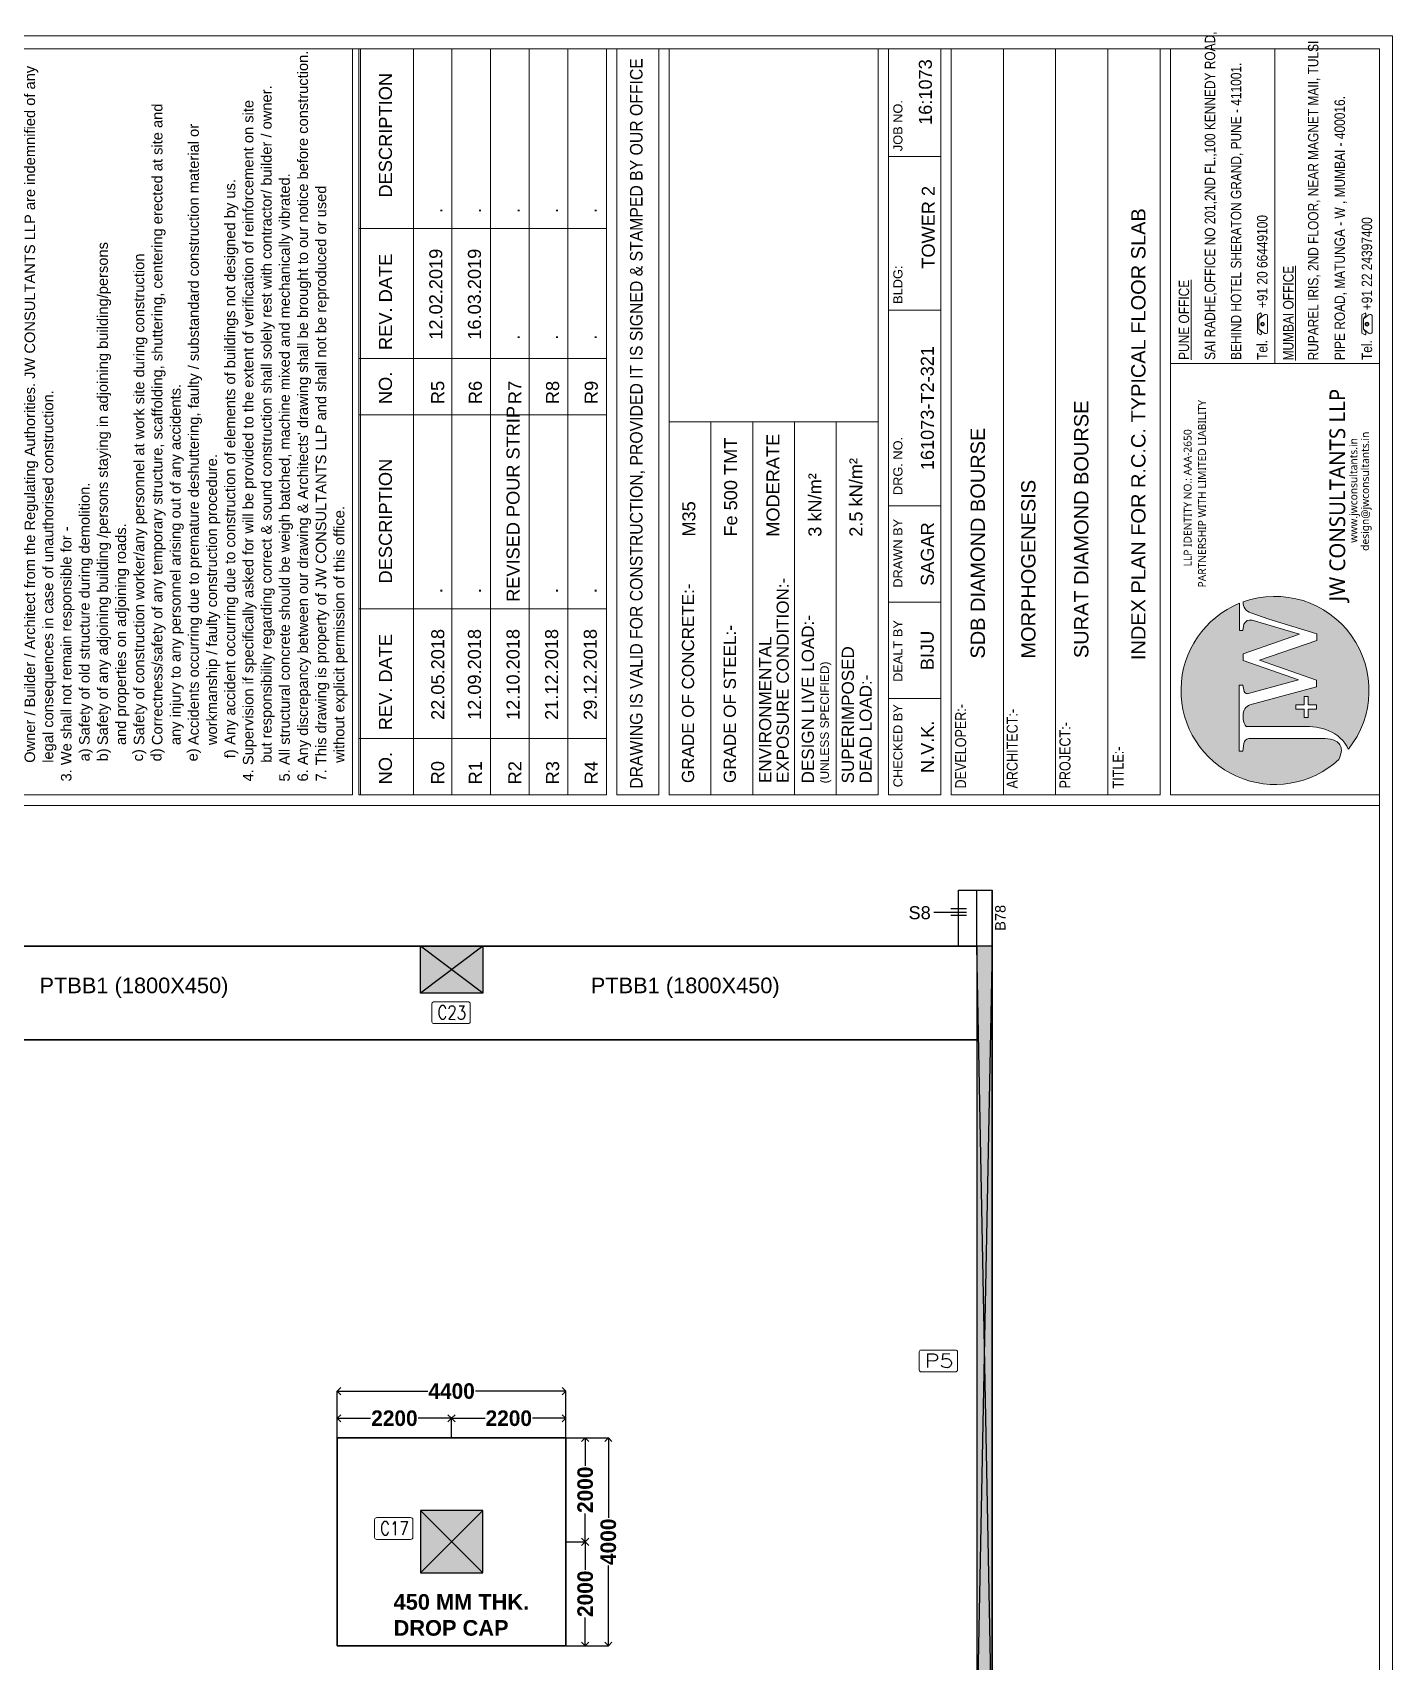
# Model space of a CAD drawing. Header units: millimetres. Extents: x 4072749 to 4289992, y -2929799 to -2870333.
# Drawn here: x 4166027 to 4192186, y -2901649 to -2870333 of the extents above; entities that cross this region are included whole.
import ezdxf
from ezdxf.enums import TextEntityAlignment as Align

# ---------------------------------------------------------------- set-up
doc = ezdxf.new("R2010")
doc.units = ezdxf.units.MM
doc.header["$MEASUREMENT"] = 0
doc.header["$PDMODE"] = 3
doc.layers.get('DEFPOINTS').update_dxf_attribs({"lineweight": 5})
doc.layers.add('DROP CAP DIM', color=7, linetype='Continuous', lineweight=5, plot=False)
for name, color, linetype, lineweight in [('DROP CAP TH', 7, 'Continuous', 30), ('JW_  LOGO', 7, 'Continuous', 0), ('JW_  TEMPLATE', 7, 'Continuous', 0), ('JW_ CNO', 255, 'Continuous', 0), ('PT BEAM', 190, 'Continuous', 5), ('STR DROP', 171, 'Continuous', 30)]:
    doc.layers.add(name, color=color, linetype=linetype, lineweight=lineweight)
for name, color, linetype in [('JW_  BEAM', 4, 'Continuous'), ('JW_  COL', 221, 'Continuous'), ('JW_  COLFILL', 25, 'Continuous'), ('JW_  SLAB', 3, 'Continuous'), ('JW_  SLAB MARK', 3, 'Continuous'), ('JW_  SLAB NO', 1, 'Continuous'), ('JW_  TEMPLATE TEXT', 7, 'Continuous'), ('JW_ BEAM NO', 42, 'Continuous'), ('JW_ SLAB MARK', 3, 'Continuous'), ('PT BAND BEAM NO', 7, 'Continuous')]:
    doc.layers.add(name, color=color, linetype=linetype)
doc.styles.add('ITA', font='simplex.shx')
doc.styles.add('JW_DATA_100', font='swissl.ttf')
doc.styles.add('new', font='l_10646.ttf', dxfattribs={"width": 2})
doc.styles.add('new1', font='micross.ttf', dxfattribs={"height": 200})
doc.styles.add('new2', font='micross.ttf', dxfattribs={"height": 2})
doc.styles.add('new3', font='micross.ttf', dxfattribs={"height": 500})
doc.styles.add('new4', font='micross.ttf')
doc.styles.add('new5', font='swissc.ttf', dxfattribs={"height": 9.5})
doc.styles.add('NEWIL', font='GOTHICB.TTF', dxfattribs={"height": 300})
doc.styles.add('SC-BBS1', font='sanss___.ttf')
doc.dimstyles.new('NEWIL', dxfattribs={"dimtxt": 300, "dimasz": 140, "dimexe": 0.1, "dimexo": 0.001, "dimgap": 0.02, "dimtad": 0, "dimdec": 0, "dimzin": 3, "dimdsep": 46, "dimtxsty": 'NEWIL', "dimblk": 'OPEN90', "dimcen": 0, "dimclrd": 256, "dimclrt": 256, "dimadec": 0, "dimazin": 0, "dimtfac": 1, "dimtdec": 0, "dimtofl": 0, "dimtmove": 0, "dimatfit": 3, "dimldrblk": 'OPEN90', "dimfxl": 1, "dimtolj": 1, "dimtzin": 0, "dimlwd": 25, "dimarcsym": 1})

# ---------------------------------------------------------------- blocks, each defined once
blk = doc.blocks.new('A$C7AA324D1')
at = {"layer": 'JW_ SLAB MARK'}
for p, q in [((378, 0), (-1178, 0)), ((378, 165), (-373, 165)), ((378, -150), (-373, -150))]:
    blk.add_line(p, q, dxfattribs=at)
blk = doc.blocks.new('TT5')
at = {"layer": 'JW_  TEMPLATE'}
for p, q in [((170477, -209300), (184819, -209300)), ((170477, -210304), (170477, -209300)), ((170477, -209300), (184819, -209300)), ((170477, -227467), (184819, -227467)), ((170477, -235549), (184819, -235549))]:
    blk.add_line(p, q, dxfattribs=at)
for points in [[(170477, -209300), (184819, -209300), (184819, -227467), (170477, -227467)], [(170477, -227593), (184819, -227593), (184819, -235397), (170477, -235397)]]:
    blk.add_lwpolyline(points, close=True, dxfattribs=at)
at = {"layer": 'JW_  TEMPLATE', "ltscale": 0.5}
for s, height, style, p in [('%%UNOTES:', 378.2, 'new3', (171273, -209800)), ('1. Basic reference code:-IS456:2000, IS1893:2002(Part1), IS13920:1993(Reaffirm2002)', 252.14, 'new1', (170721, -210366)), ('2. Due care shall be taken to ascertain that requisite strength of concrete is gained ', 252.14, 'new1', (170721, -210868)), ('before commencement of deshuttering. It shall comply with provisions of ', 252.14, 'new1', (171124, -211291)), ('Clause No. 11.3 of IS 456: 2000.', 252.14, 'new1', (171130, -211738)), ('3. %%UNominal covers', 252.14, 'new1', (170737, -212196)), ('Mild', 252.1, 'new1', (180469, -212196)), ('Moderate', 252.1, 'new1', (181738, -212196)), ('Severe', 252.1, 'new1', (183551, -212196)), ('I', 252, 'new1', (171647, -212700)), ('Footings', 252.1, 'new1', (172320, -212700)), ('50', 252.1, 'new1', (180544, -212700)), ('50', 252.1, 'new1', (182270, -212700)), ('50', 252.1, 'new1', (183903, -212700)), ('Columns & walls >200mm width', 252.14, 'new1', (172320, -213205)), ('40', 252.1, 'new1', (180544, -213205)), ('40', 252.1, 'new1', (182270, -213205)), ('II', 252.1, 'new1', (171647, -213205)), ('45', 252.1, 'new1', (183903, -213205)), ('(to links of column)', 252.14, 'new1', (172320, -213583)), ('III', 252.1, 'new1', (171647, -214035)), ('Columns & walls with width of 200mm & below', 252.14, 'new1', (172320, -214035)), ('40', 252.1, 'new1', (180544, -214035)), ('40', 252.1, 'new1', (182270, -214035)), ('45', 252.1, 'new1', (183903, -214035)), ('having reinf. of dia. 16mm & above.', 252.14, 'new1', (172320, -214393)), ('(to links of column)', 252.14, 'new1', (172320, -214752)), ('IV', 252.1, 'new1', (171647, -215289)), ('Columns & walls with width of 200mm & below', 252.14, 'new1', (172320, -215289)), ('25', 252.1, 'new1', (180544, -215289)), ('30', 252.1, 'new1', (182270, -215289)), ('45', 252.1, 'new1', (183903, -215289)), ('having reinf. of dia. 12mm.', 252.14, 'new1', (172320, -215667)), ('(to links of column)', 252.14, 'new1', (172320, -216006)), ('V', 252, 'new1', (171647, -216507)), ('Slabs', 252.1, 'new1', (172320, -216507)), ('20', 252.1, 'new1', (180544, -216507)), ('30', 252.1, 'new1', (182270, -216507)), ('45', 252.1, 'new1', (183903, -216507)), ('VI', 252.1, 'new1', (171647, -217011)), ('Beams', 252.1, 'new1', (172320, -217011)), ('20', 252.1, 'new1', (180544, -217011)), ('30', 252.1, 'new1', (182270, -217011)), ('45', 252.1, 'new1', (183903, -217011)), ('(to stirrups of beam)', 252.14, 'new1', (172320, -217390)), ('VII', 252.1, 'new1', (171647, -217894)), ('Lift walls', 252.1, 'new1', (172320, -217894)), ('40', 252.1, 'new1', (180544, -217894)), ('40', 252.1, 'new1', (182270, -217894)), ('45', 252.1, 'new1', (183903, -217894)), ('4. Beams with depth more than 750mm, provide side-face reinforcement. ', 252.14, 'new1', (170721, -219324)), (' 5. Substratum shall be approved from our office before laying P.C.C.', 252.14, 'new1', (170628, -219831)), (' 6. Minimum clear spacing between any two longitudinal bars in beam= 50mm.', 252.14, 'new1', (170635, -220317)), ('7. %%UAll laps%%U (Ld) shall be staggered & not more than 50%%% bars to be lapped ', 252.14, 'new1', (170737, -220737)), ('at any given section.', 252.14, 'new1', (171081, -221185)), ('%%UGRADE OF REINF.', 252.14, 'new1', (171060, -221744)), ('%%UM20', 252.1, 'new1', (174729, -221744)), ('%%UM25', 252.1, 'new1', (176627, -221744)), ('%%UM30', 252.1, 'new1', (178650, -221744)), ('%%UM35', 252.1, 'new1', (180737, -221744)), ('%%UM40 & ABOVE', 252.14, 'new1', (182073, -221744)), ('Fe415', 252.1, 'new1', (171385, -222339)), ('48 X D', 252.1, 'new1', (174481, -222339)), ('41 X D', 252.1, 'new1', (176381, -222339)), ('38 X D', 252.1, 'new1', (178413, -222339)), ('34 X D', 252.1, 'new1', (180537, -222339)), ('30 X D', 252.1, 'new1', (182641, -222339)), ('Fe500 (TMT)', 252.14, 'new1', (171390, -222717)), ('57 X D', 252.1, 'new1', (174481, -222717)), ('49 X D', 252.1, 'new1', (176381, -222717)), ('46 X D', 252.1, 'new1', (178413, -222717)), ('40 X D', 252.1, 'new1', (180537, -222717)), ('36 X D', 252.1, 'new1', (182641, -222717)), ('    For bundled bars, Ld shall be increased by 10%%% for 2 bars in contact, ', 252.14, 'new1', (170726, -223278)), ('    20%%% for 3 bars in contact and 33%%% for 4 bars in contact.', 252.14, 'new1', (170726, -223738)), ('8. All buildings shall have tie beams/plinth beams at ground/plinth level. ', 252.14, 'new1', (170726, -224198)), ('9. If footings overlap with each other, necessary revision shall be obtained from our office.', 252.14, 'new1', (170726, -224658)), ('10. Design is valid for number of floors as indicated in the drawing.', 252.14, 'new1', (170558, -225112)), ('11. At any level where column size gets reduced in either dimension', 252.14, 'new1', (170530, -225619)), (' tie beams/plinth beams are essential.', 252.14, 'new1', (171109, -226053)), ('12. For cantilevers, top bars to be anchored behind from external face of support for - Ld or ', 252.14, 'new1', (170530, -226487)), ('span of cantilever - whichever is greater.', 252.14, 'new1', (171256, -226905)), ('13. Fire rating considered:- 2 Hour max.', 252.14, 'new1', (170530, -227349)), ('Use of this drawing for construction shall explicitly confirm acceptance of following conditions ', 201.87, 'new1', (170736, -227892)), ('by Owner / Builder / Contractor', 201.87, 'new1', (171095, -228242)), ('1. Our responsibility shall remain limited to safe and sound structural design as transmitted  by this drawing.', 201.869, 'new1', (170736, -228592)), ('2. This drawing shall not be used for any construction unless necessary statutory approvals are obtained by the', 201.869, 'new1', (170736, -228942)), ('Owner / Builder / Architect from the Regulating Authorities. JW CONSULTANTS LLP are indemnified of any', 201.869, 'new1', (171095, -229292)), ('legal consequences in case of unauthorised construction. ', 201.87, 'new1', (171095, -229642)), ('3. We shall not remain responsible for - ', 201.87, 'new1', (170736, -229992)), ('a)', 201.9, 'new1', (171122, -230342)), ('Safety of old structure during demolition.', 201.87, 'new1', (171435, -230342)), ('b)', 201.9, 'new1', (171122, -230692)), ('Safety of any adjoining building /persons staying in adjoining building/persons ', 201.87, 'new1', (171435, -230692)), ('and properties on adjoining roads.', 201.87, 'new1', (171435, -231042)), ('c)', 201.9, 'new1', (171122, -231369)), ('Safety of construction worker/any personnel at work site during construction', 201.87, 'new1', (171435, -231392)), ('d)', 201.9, 'new1', (171122, -231724)), ('Correctness/safety of any temporary structure, scaffolding, shuttering, centering erected at site and ', 201.869, 'new1', (171435, -231742)), ('any injury to any personnel arising out of any accidents.', 201.87, 'new1', (171435, -232092)), ('e)', 201.9, 'new1', (171122, -232420)), ('Accidents occurring due to premature deshuttering, faulty / substandard construction material or ', 201.87, 'new1', (171435, -232442)), ('workmanship / faulty construction procedure.', 201.87, 'new1', (171435, -232792)), ('f)', 201.9, 'new1', (171182, -233142)), ('Any accident occurring due to construction of elements of buildings not designed by us.', 201.87, 'new1', (171439, -233142)), ('4. Supervision if specifically asked for will be provided to the extent of verification of reinforcement on site ', 201.869, 'new1', (170736, -233492)), ('but responsibility regarding correct & sound construction shall solely rest with contractor/ builder / owner.', 201.869, 'new1', (171095, -233842)), ('5. All structural concrete should be weigh batched, machine mixed and mechanically vibrated.', 201.87, 'new1', (170736, -234192)), ("6. Any discrepancy between our drawing & Architects' drawing shall be brought to our notice before construction.", 201.869, 'new1', (170736, -234542)), ('7. This drawing is property of JW CONSULTANTS LLP and shall not be reproduced or used ', 201.87, 'new1', (170736, -234892)), ('without explicit permission of this office.', 201.87, 'new1', (171095, -235242))]:
    blk.add_text(s, height=height, dxfattribs=dict(at, style=style)).set_placement(p)
at = {"layer": 'JW_  TEMPLATE', "insert": (172522, -218149), "char_height": 252.16, "width": 11226.63, "attachment_point": 1, "style": 'new1'}
blk.add_mtext('{\\fMicrosoft Sans Serif|b0|i1|c0|p34;For main reinf. up to 12mm dia. bar for mild exposure the nominal cover\\Pmay be reduced by 5mm for slabs & beams only.}', dxfattribs=at)
blk = doc.blocks.new('TT30')
at = {"layer": 'JW_  TEMPLATE'}
for p, q in [((170477, -247919), (184819, -247919)), ((170477, -248924), (184819, -248924)), ((170477, -249929), (184819, -249929))]:
    blk.add_line(p, q, dxfattribs=at)
blk.add_lwpolyline([(184819, -246915), (170477, -246915), (170477, -250933), (184819, -250933)], close=True, dxfattribs=at)
at = {"layer": 'JW_  TEMPLATE', "style": 'new5'}
for s, height, p in [('DEVELOPER:-', 210.97, (170601, -247202)), ('ARCHITECT:-', 210.97, (170601, -248193)), ('PROJECT:-', 211, (170601, -249209)), ('TITLE:-', 211, (170601, -250231))]:
    blk.add_text(s, height=height, dxfattribs=at).set_placement(p)
blk = doc.blocks.new('TT32')
at = {"layer": 'JW_  TEMPLATE'}
for p, q in [((184819, -245709), (170477, -245709)), ((184819, -245709), (170477, -245709)), ((172329, -245709), (172329, -246714)), ((174182, -245709), (174182, -246714)), ((176034, -245709), (176034, -246714)), ((179796, -246714), (179796, -245709)), ((182754, -246714), (182754, -245709)), ((184819, -245709), (184819, -246714)), ((184819, -246714), (184819, -245709))]:
    blk.add_line(p, q, dxfattribs=at)
blk.add_lwpolyline([(170477, -245709), (184819, -245709), (184819, -246714), (170477, -246714)], close=True, dxfattribs=at)
at = {"layer": 'JW_  TEMPLATE', "style": 'new2'}
for s, p in [('CHECKED BY', (170625, -245977)), ('DEALT BY', (172651, -245977)), ('DRAWN BY', (174462, -245977)), ('DRG. NO.', (176242, -245977)), ('BLDG:', (179918, -245977)), ('JOB NO.', (182854, -245977))]:
    blk.add_text(s, height=175.8, dxfattribs=at).set_placement(p)
blk = doc.blocks.new('TT17')
at = {"layer": 'JW_  TEMPLATE'}
for p, q in [((177648, -242293), (170477, -242293)), ((177648, -243097), (170477, -243097)), ((170477, -243901), (177648, -243901)), ((177648, -244705), (170477, -244705))]:
    blk.add_line(p, q, dxfattribs=at)
blk.add_lwpolyline([(170477, -241490), (177648, -241490), (177648, -245508), (170477, -245508)], close=True, dxfattribs=at)
at = {"layer": 'JW_  TEMPLATE', "style": 'new3'}
for s, height, p in [('GRADE OF CONCRETE:-', 234.3, (170706, -241969)), ('GRADE OF STEEL:-', 234.3, (170706, -242773)), ('ENVIRONMENTAL', 234.3, (170706, -243452)), ('EXPOSURE CONDITION:-', 234.3, (170706, -243791)), ('DESIGN LIVE LOAD:-', 234.3, (170699, -244274)), ('(UNLESS SPECIFIED)', 164.01, (170699, -244561)), ('SUPERIMPOSED', 234.3, (170699, -245044)), ('DEAD LOAD:-', 234.3, (170699, -245386))]:
    blk.add_text(s, height=height, dxfattribs=at).set_placement(p)
blk = doc.blocks.new('TT46')
at = {"layer": 'JW_  TEMPLATE'}
blk.add_lwpolyline([(184819, -240485), (170477, -240485), (170477, -241289), (184819, -241289)], close=True, dxfattribs=at)
at = {"layer": 'JW_  TEMPLATE', "style": 'new4', "width": 0.9}
blk.add_text('DRAWING IS VALID FOR CONSTRUCTION, PROVIDED IT IS SIGNED & STAMPED BY OUR OFFICE', height=241.11, dxfattribs=at).set_placement((170596, -240977))
blk = doc.blocks.new('TT29')
at = {"layer": 'JW_  TEMPLATE'}
for p, q in [((177788, -235523), (170477, -235523)), ((170477, -235523), (177788, -235523)), ((170477, -235523), (184819, -235523)), ((171560, -235523), (171560, -240284)), ((174058, -235523), (174058, -240284)), ((177788, -235523), (177788, -240284)), ((184819, -235523), (177788, -235523)), ((177788, -235523), (184819, -235523)), ((178870, -235523), (178870, -240284)), ((181368, -235523), (181368, -240284)), ((170477, -236569), (177788, -236569)), ((177788, -236569), (184819, -236569)), ((170477, -237312), (177788, -237312)), ((177788, -237312), (184819, -237312)), ((170477, -238055), (177788, -238055)), ((177788, -238055), (184819, -238055)), ((170477, -238798), (177788, -238798)), ((177788, -238798), (184819, -238798)), ((170477, -239541), (177788, -239541)), ((177788, -239541), (184819, -239541)), ((170477, -240284), (177788, -240284)), ((177788, -240284), (184819, -240284))]:
    blk.add_line(p, q, dxfattribs=at)
blk.add_lwpolyline([(170477, -235523), (184819, -235523), (184819, -240284), (170477, -240284)], close=True, dxfattribs=at)
at = {"layer": 'JW_  TEMPLATE', "style": 'new2'}
for s, height, p in [('NO.', 251.2, (170680, -236157)), ('REV. DATE', 251.2, (171720, -236157)), ('DESCRIPTION', 251.16, (174543, -236157)), ('NO.', 251.2, (177990, -236157)), ('REV. DATE', 251.2, (179031, -236157)), ('DESCRIPTION', 251.16, (181961, -236157)), ('R0', 251.2, (170680, -237162)), ('R5', 251.2, (177990, -237162)), ('R1', 251.2, (170680, -237886)), ('R6', 251.2, (177990, -237886)), ('R2', 251.2, (170680, -238648)), ('R7', 251.2, (177990, -238648)), ('R3', 251.2, (170680, -239372)), ('R8', 251.2, (177990, -239372)), ('R4', 251.2, (170680, -240116)), ('R9', 251.2, (177990, -240116))]:
    blk.add_text(s, height=height, dxfattribs=at).set_placement(p)
blk = doc.blocks.new('T43')
for p, q in [((-0.56, 3.17), (-1.49, 2.65)), ((-1.49, -2.53), (-1.49, 2.65)), ((0.64, 2.71), (-1.04, 1.54)), ((-0.53, 2.15), (-1.04, 1.54)), ((-1.04, -1.42), (-1.04, 1.52)), ((1.43, -2.39), (1.43, 2.47)), ((-0.56, -3.05), (-1.49, -2.53)), ((-1.04, -1.4), (0.65, -2.68)), ((-0.53, -2.03), (-1.04, -1.42))]:
    blk.add_line(p, q)
for centre, radius in [((0, 0), 0.53), ((0, 0.02), 0.325)]:
    blk.add_circle(centre, radius)
for centre, radius, start, end in [((-0.98, 2.65), 0.668, 311.8812, 51.3763), ((0.9, 2.15), 0.609, 30.4125, 118.1244), ((-0.98, -2.53), 0.668, 308.6237, 48.1188), ((0.85, -2.06), 0.644, 248.6812, 333.8541)]:
    blk.add_arc(centre, radius, start, end)
blk = doc.blocks.new('T47')
at = {"layer": 'JW_  LOGO'}
h = blk.add_hatch(color=154, dxfattribs=at)
h.set_gradient(color1=(0, 75, 146), color2=(0, 75, 146), tint=1)
h.paths.add_polyline_path([(898890, 127010), (898890, 126942), (898765, 126915, 0.312756), (898725, 126857), (898993, 125876), (899363, 126937), (899490, 126937), (899862, 125856), (900131, 126765, 0.36655), (900058, 126921), (899936, 126942), (899936, 127006), (900454, 127006, 1.19858), (897467, 125103, 0.099755), (897643, 125055, 0.297975), (897817, 125162, -0.000004), (897817, 125162, 0.115402), (897866, 125367), (897866, 126823, 0.369998), (897772, 126920), (897626, 126939), (897626, 127010)])
h.paths.add_polyline_path([(898016, 125295, 0.103322), (898094, 125792), (898094, 126871, -0.209964), (898243, 126934), (898316, 126934, -0.337724), (898510, 126808), (898859, 125530), (898985, 125530), (899365, 126621), (899742, 125524), (899869, 125524), (900152, 126443), (900272, 126789, -0.367521), (900481, 126936, -0.75698), (897661, 124922, 0.186735)])
h.paths.add_polyline_path([(898669, 125690), (898509, 125690), (898509, 125530), (898429, 125530), (898429, 125690), (898269, 125690), (898269, 125770), (898429, 125770), (898429, 125930), (898509, 125930), (898509, 125770), (898669, 125770)], flags=16)
at = {"layer": 'JW_  LOGO', "color": 154}
for p, q in [((898890, 127010), (897626, 127010)), ((897626, 127010), (897626, 126939)), ((897772, 126920), (897626, 126939)), ((898094, 126871), (898094, 125792)), ((898243, 126934), (898316, 126934)), ((898890, 126942), (898765, 126915)), ((898890, 127010), (898890, 126942)), ((899363, 126937), (898993, 125876)), ((899490, 126937), (899363, 126937)), ((899862, 125856), (899490, 126937)), ((900454, 127006), (899936, 127006)), ((899936, 127006), (899936, 126942)), ((899936, 126942), (900058, 126921)), ((897866, 126823), (897866, 125367)), ((898859, 125530), (898510, 126808)), ((898993, 125876), (898725, 126857)), ((899365, 126621), (898985, 125530)), ((899742, 125524), (899365, 126621)), ((899862, 125856), (900131, 126765)), ((900152, 126443), (900272, 126789)), ((899869, 125524), (900152, 126443)), ((898269, 125770), (898429, 125770)), ((898269, 125770), (898269, 125690)), ((898269, 125690), (898429, 125690)), ((898429, 125930), (898429, 125770)), ((898509, 125930), (898429, 125930)), ((898429, 125690), (898429, 125530)), ((898509, 125930), (898509, 125770)), ((898509, 125770), (898669, 125770)), ((898509, 125690), (898669, 125690)), ((898509, 125690), (898509, 125530)), ((898669, 125770), (898669, 125690)), ((898509, 125530), (898429, 125530)), ((898859, 125530), (898985, 125530)), ((899742, 125524), (899869, 125524))]:
    blk.add_line(p, q, dxfattribs=at)
for centre, radius, start, end in [((898787, 126326), 1800, 22.1709, 222.8152), ((898787, 126326), 1800, 231.2803, 19.7803), ((897763, 126816), 104, 352.7668, 85.0681), ((898239, 126733), 201, 88.9943, 136.4246), ((898330, 126743), 191, 19.6845, 94.3287), ((898787, 126857), 61.9, 110.478, 179.9475), ((900002, 126800), 133, 344.6449, 65.1702), ((900463, 126739), 197, 84.6975, 165.4149), ((896865, 125729), 1231, 339.3406, 2.9364), ((897403, 125370), 464, 333.3252, 359.6496), ((897674, 125517), 463, 243.4186, 266.2055), ((897649, 125241), 186, 268.3954, 334.7644), ((897357, 125567), 713, 295.2461, 337.5555)]:
    blk.add_arc(centre, radius, start, end, dxfattribs=at)
blk = doc.blocks.new('T36')
at = {"layer": 'JW_  LOGO', "xscale": 1.004618835559085, "yscale": 1.004618835559085, "zscale": 1.004618835559085}
blk.add_blockref('T47', (-730452, -380053), dxfattribs=at)
at = {"layer": 'JW_  LOGO', "ltscale": 0.5, "style": 'new'}
for s, p in [('LLP IDENTITY NO.: AAA-2650 ', (174870, -251538)), ('PARTNERSHIP WITH LIMITED LIABILITY', (174466, -251814))]:
    blk.add_text(s, height=150.69, dxfattribs=at).set_placement(p)
at = {"layer": 'JW_  LOGO', "color": 154, "ltscale": 0.5, "style": 'new'}
blk.add_text('JW CONSULTANTS LLP', height=301.39, dxfattribs=at).set_placement((174198, -254493))
at = {"layer": 'JW_  LOGO', "color": 253, "ltscale": 0.5, "style": 'new'}
for s, p in [('www.jwconsultants.in', (175326, -254727)), ('design@jwconsultants.in', (175170, -254952))]:
    blk.add_text(s, height=150.69, dxfattribs=at).set_placement(p)
blk = doc.blocks.new('TT43')
for p, q in [((-0.56, 3.17), (-1.49, 2.65)), ((-1.49, -2.53), (-1.49, 2.65)), ((0.64, 2.71), (-1.04, 1.54)), ((-0.53, 2.15), (-1.04, 1.54)), ((-1.04, -1.42), (-1.04, 1.52)), ((1.43, -2.39), (1.43, 2.47)), ((-0.56, -3.05), (-1.49, -2.53)), ((-1.04, -1.4), (0.65, -2.68)), ((-0.53, -2.03), (-1.04, -1.42))]:
    blk.add_line(p, q)
for centre, radius in [((0, 0), 0.53), ((0, 0.02), 0.325)]:
    blk.add_circle(centre, radius)
for centre, radius, start, end in [((-0.98, 2.65), 0.668, 311.8812, 51.3763), ((0.9, 2.15), 0.609, 30.4125, 118.1244), ((-0.98, -2.53), 0.668, 308.6237, 48.1188), ((0.85, -2.06), 0.644, 248.6812, 333.8541)]:
    blk.add_arc(centre, radius, start, end)
blk = doc.blocks.new('TT4')
at = {"layer": 'JW_  TEMPLATE'}
for p, q in [((181659, -107456), (181659, -111475)), ((181659, -109465), (187703, -109465)), ((181659, -109465), (187703, -109465))]:
    blk.add_line(p, q, dxfattribs=at)
blk.add_lwpolyline([(187703, -107456), (173361, -107456), (173361, -111475), (187703, -111475)], close=True, dxfattribs=at)
at = {"layer": 'JW_  LOGO'}
blk.add_blockref('T36', (2884, 143678), dxfattribs=at)
at = {"layer": 'JW_  TEMPLATE', "rotation": 270}
for name, p, xscale, yscale, zscale in [('T43', (182413, -109227), 67.75417157277114, 67.75417157277114, 67.75417157277114), ('TT43', (182412, -111236), 67.76836534885024, 67.76836534885024, 67.76836534885024)]:
    blk.add_blockref(name, p, dxfattribs=dict(at, xscale=xscale, yscale=yscale, zscale=zscale))
at = {"layer": 'JW_  TEMPLATE', "style": 'new5'}
for s, p in [('%%UPUNE OFFICE', (181725, -107813)), ('SAI RADHE,OFFICE NO 201,2ND FL.,100 KENNEDY ROAD,  ', (181725, -108315)), ('BEHIND HOTEL SHERATON GRAND, PUNE - 411001.', (181725, -108817)), ('Tel.', (181725, -109320)), ('+91 20 66449100', (182721, -109320)), ('%%UMUMBAI OFFICE', (181715, -109822)), ('RUPAREL IRIS, 2ND FLOOR, NEAR MAGNET MAII, TULSI ', (181715, -110300)), ('PIPE ROAD, MATUNGA - W , MUMBAI - 400016.', (181719, -110811)), ('Tel.         +91 22 24397400', (181723, -111333))]:
    blk.add_text(s, height=200, dxfattribs=at).set_placement(p)
blk = doc.blocks.new('TT3')
at = {"layer": 'JW_  TEMPLATE'}
blk.add_line((170276, -196251), (170276, -255153), dxfattribs=at)
blk.add_lwpolyline([(177648, -245508), (184819, -245508), (184819, -241490), (177648, -241490)], close=True, dxfattribs=at)
for name, p in [('TT5', (0, 0)), ('TT29', (0, 0)), ('TT46', (0, 0)), ('TT17', (0, 0)), ('TT32', (0, 0)), ('TT30', (0, 0)), ('TT4', (-2884, -143678))]:
    blk.add_blockref(name, p, dxfattribs=at)
blk = doc.blocks.new('00 JW_  COL')
at = {"layer": 'JW_  COL'}
for p, q in [((0, 1), (1, 0)), ((0, 0), (1, 1))]:
    blk.add_line(p, q, dxfattribs=at)
blk.add_lwpolyline([(0, 0), (1, 0), (1, 1), (0, 1)], close=True, dxfattribs=at)
at = {"layer": 'JW_  COLFILL'}
blk.add_trace([(1, 1), (0, 1), (1, 0), (0, 0)], dxfattribs=at)
blk = doc.blocks.new('Co')
at = {"const_width": 0.75}
blk.add_lwpolyline([(-12.6, -7.2), (-12.6, 6.6, -0.414214), (-11.1, 8.1), (10.5, 8.1, -0.414214), (12, 6.6), (12, -7.2, -0.414214), (10.5, -8.7), (-11.1, -8.7, -0.414214)], format="xyb", close=True, dxfattribs=at)
at = {"style": 'ITA', "width": 0.614141}
blk.add_attdef('COL', text='', height=10.5, rotation=0.638, dxfattribs=at).set_placement((-9.9, -5.5), (8.5, -5.3), align=Align.FIT)
blk = doc.blocks.new('_Open90')
at = {"color": 0, "linetype": 'ByBlock', "lineweight": -2}
for p, q in [((0, 0), (-1, 0)), ((-0.5, 0.5), (0, 0)), ((0, 0), (-0.5, -0.5))]:
    blk.add_line(p, q, dxfattribs=at)
blk = doc.blocks.new('*D132')
at = {"layer": 'DEFPOINTS', "color": 0, "transparency": 16777216}
for p in [(4176288, -2899349), (4176288, -2901349), (4176659, -2901349)]:
    blk.add_point(p, dxfattribs=at)
at = {"layer": 'DROP CAP DIM', "color": 0, "lineweight": -2, "transparency": 16777216}
for p, q in [((4176288, -2899349), (4176659, -2899349)), ((4176288, -2901349), (4176659, -2901349))]:
    blk.add_line(p, q, dxfattribs=at)
at = {"layer": 'DROP CAP DIM', "lineweight": 25, "transparency": 16777216}
for p, q in [((4176659, -2899489), (4176659, -2899891)), ((4176659, -2901209), (4176659, -2900806))]:
    blk.add_line(p, q, dxfattribs=at)
at = {"layer": 'DROP CAP DIM', "lineweight": 25, "transparency": 16777216, "xscale": 140, "yscale": 140, "zscale": 140}
for p, rotation in [((4176659, -2899349), 90), ((4176659, -2901349), 270)]:
    blk.add_blockref('_Open90', p, dxfattribs=dict(at, rotation=rotation))
at = {"layer": 'DROP CAP DIM', "transparency": 16777216, "insert": (4176659, -2900349), "char_height": 300, "attachment_point": 5, "rotation": 90, "style": 'NEWIL'}
blk.add_mtext('\\A1;2000', dxfattribs=at)
blk = doc.blocks.new('*D170')
at = {"layer": 'DEFPOINTS', "color": 0, "transparency": 16777216}
for p in [(4176288, -2897349), (4176288, -2901349, 5765), (4177103, -2901349)]:
    blk.add_point(p, dxfattribs=at)
at = {"layer": 'DROP CAP DIM', "color": 0, "lineweight": -2, "transparency": 16777216}
for p, q in [((4176288, -2897349), (4177103, -2897349)), ((4176288, -2901349), (4177103, -2901349))]:
    blk.add_line(p, q, dxfattribs=at)
at = {"layer": 'DROP CAP DIM', "lineweight": 25, "transparency": 16777216}
for p, q in [((4177103, -2897489), (4177103, -2898891)), ((4177103, -2901209), (4177103, -2899807))]:
    blk.add_line(p, q, dxfattribs=at)
at = {"layer": 'DROP CAP DIM', "lineweight": 25, "transparency": 16777216, "xscale": 140, "yscale": 140, "zscale": 140}
for p, rotation in [((4177103, -2897349), 90), ((4177103, -2901349), 270)]:
    blk.add_blockref('_Open90', p, dxfattribs=dict(at, rotation=rotation))
at = {"layer": 'DROP CAP DIM', "lineweight": -3, "transparency": 16777216, "insert": (4177103, -2899349), "char_height": 300, "attachment_point": 5, "rotation": 90, "style": 'NEWIL'}
blk.add_mtext('\\A1;4000', dxfattribs=at)
blk = doc.blocks.new('*D171')
at = {"layer": 'DEFPOINTS', "color": 0, "transparency": 16777216}
for p in [(4176288, -2896453), (4171888, -2897349, 5765), (4176288, -2897349, 5765)]:
    blk.add_point(p, dxfattribs=at)
at = {"layer": 'DROP CAP DIM', "color": 0, "lineweight": -2, "transparency": 16777216}
for p, q in [((4171888, -2897349), (4171888, -2896453)), ((4176288, -2897349), (4176288, -2896453))]:
    blk.add_line(p, q, dxfattribs=at)
at = {"layer": 'DROP CAP DIM', "lineweight": 25, "transparency": 16777216}
for p, q in [((4172028, -2896453), (4173630, -2896453)), ((4176148, -2896453), (4174546, -2896453))]:
    blk.add_line(p, q, dxfattribs=at)
at = {"layer": 'DROP CAP DIM', "lineweight": 25, "transparency": 16777216, "xscale": 140, "yscale": 140, "zscale": 140, "rotation": 180}
blk.add_blockref('_Open90', (4171888, -2896453), dxfattribs=at)
at = {"layer": 'DROP CAP DIM', "lineweight": 25, "transparency": 16777216, "xscale": 140, "yscale": 140, "zscale": 140}
blk.add_blockref('_Open90', (4176288, -2896453), dxfattribs=at)
at = {"layer": 'DROP CAP DIM', "lineweight": -3, "transparency": 16777216, "insert": (4174088, -2896453), "char_height": 300, "attachment_point": 5, "style": 'NEWIL'}
blk.add_mtext('\\A1;4400', dxfattribs=at)
blk = doc.blocks.new('*D133')
at = {"layer": 'DEFPOINTS', "color": 0, "transparency": 16777216}
for p in [(4176288, -2896975), (4174088, -2897349), (4176288, -2897349)]:
    blk.add_point(p, dxfattribs=at)
at = {"layer": 'DROP CAP DIM', "color": 0, "lineweight": -2, "transparency": 16777216}
for p, q in [((4174088, -2897349), (4174088, -2896975)), ((4176288, -2897349), (4176288, -2896975))]:
    blk.add_line(p, q, dxfattribs=at)
at = {"layer": 'DROP CAP DIM', "lineweight": 25, "transparency": 16777216}
for p, q in [((4174228, -2896975), (4174731, -2896975)), ((4176148, -2896975), (4175646, -2896975))]:
    blk.add_line(p, q, dxfattribs=at)
at = {"layer": 'DROP CAP DIM', "lineweight": 25, "transparency": 16777216, "xscale": 140, "yscale": 140, "zscale": 140, "rotation": 180}
blk.add_blockref('_Open90', (4174088, -2896975), dxfattribs=at)
at = {"layer": 'DROP CAP DIM', "lineweight": 25, "transparency": 16777216, "xscale": 140, "yscale": 140, "zscale": 140}
blk.add_blockref('_Open90', (4176288, -2896975), dxfattribs=at)
at = {"layer": 'DROP CAP DIM', "transparency": 16777216, "insert": (4175188, -2896975), "char_height": 300, "attachment_point": 5, "style": 'NEWIL'}
blk.add_mtext('\\A1;2200', dxfattribs=at)
blk = doc.blocks.new('*D134')
at = {"layer": 'DEFPOINTS', "color": 0, "transparency": 16777216}
for p in [(4176288, -2897349), (4176288, -2899349, 5765), (4176659, -2899349)]:
    blk.add_point(p, dxfattribs=at)
at = {"layer": 'DROP CAP DIM', "color": 0, "lineweight": -2, "transparency": 16777216}
for p, q in [((4176288, -2897349), (4176659, -2897349)), ((4176288, -2899349), (4176659, -2899349))]:
    blk.add_line(p, q, dxfattribs=at)
at = {"layer": 'DROP CAP DIM', "lineweight": 25, "transparency": 16777216}
for p, q in [((4176659, -2897489), (4176659, -2897891)), ((4176659, -2899209), (4176659, -2898806))]:
    blk.add_line(p, q, dxfattribs=at)
at = {"layer": 'DROP CAP DIM', "lineweight": 25, "transparency": 16777216, "xscale": 140, "yscale": 140, "zscale": 140}
for p, rotation in [((4176659, -2897349), 90), ((4176659, -2899349), 270)]:
    blk.add_blockref('_Open90', p, dxfattribs=dict(at, rotation=rotation))
at = {"layer": 'DROP CAP DIM', "transparency": 16777216, "insert": (4176659, -2898349), "char_height": 300, "attachment_point": 5, "rotation": 90, "style": 'NEWIL'}
blk.add_mtext('\\A1;2000', dxfattribs=at)
blk = doc.blocks.new('*D135')
at = {"layer": 'DEFPOINTS', "color": 0, "transparency": 16777216}
for p in [(4174088, -2896975), (4171888, -2897349), (4174088, -2897349, 5765)]:
    blk.add_point(p, dxfattribs=at)
at = {"layer": 'DROP CAP DIM', "color": 0, "lineweight": -2, "transparency": 16777216}
for p, q in [((4171888, -2897349), (4171888, -2896975)), ((4174088, -2897349), (4174088, -2896975))]:
    blk.add_line(p, q, dxfattribs=at)
at = {"layer": 'DROP CAP DIM', "lineweight": 25, "transparency": 16777216}
for p, q in [((4172028, -2896975), (4172531, -2896975)), ((4173948, -2896975), (4173446, -2896975))]:
    blk.add_line(p, q, dxfattribs=at)
at = {"layer": 'DROP CAP DIM', "lineweight": 25, "transparency": 16777216, "xscale": 140, "yscale": 140, "zscale": 140, "rotation": 180}
blk.add_blockref('_Open90', (4171888, -2896975), dxfattribs=at)
at = {"layer": 'DROP CAP DIM', "lineweight": 25, "transparency": 16777216, "xscale": 140, "yscale": 140, "zscale": 140}
blk.add_blockref('_Open90', (4174088, -2896975), dxfattribs=at)
at = {"layer": 'DROP CAP DIM', "transparency": 16777216, "insert": (4172988, -2896975), "char_height": 300, "attachment_point": 5, "style": 'NEWIL'}
blk.add_mtext('\\A1;2200', dxfattribs=at)

msp = doc.modelspace()

# ---------------------------------------------------------------- linework, layer by layer
at = {"layer": 'JW_  BEAM'}
for p, q in [((4184188.5, -2887899), (4184188.5, -2886824)), ((4184188.5, -2886824), (4184488.5, -2886824)), ((4184488.5, -2887899), (4184488.5, -2886824))]:
    msp.add_line(p, q, dxfattribs=at)
at = {"layer": 'JW_  SLAB'}
msp.add_lwpolyline([(4094458.2, -2893898.9), (4147768.2, -2893898.9), (4147768.2, -2892823.9), (4148418.2, -2892823.9), (4148418.2, -2893898.9), (4151358.2, -2893898.9), (4151358.2, -2886823.9), (4152008.2, -2886823.9), (4152008.2, -2887898.9), (4183838.2, -2887898.9), (4183838.2, -2886823.9), (4184488.2, -2886823.9), (4184488.2, -2921448.9)], dxfattribs=at)
at = {"layer": 'JW_  TEMPLATE'}
for points in [[(4072749.5, -2870397.9), (4072749.5, -2929799.4), (4192186.2, -2929799.4), (4192186.2, -2870397.9)], [(4072999.5, -2870647.9), (4072999.5, -2929549.4), (4191936.2, -2929549.4), (4191936.2, -2870647.9)]]:
    msp.add_lwpolyline(points, close=True, dxfattribs=at)
at = {"layer": 'PT BEAM', "lineweight": 30}
for p, q in [((4163988.3, -2887898.8), (4184188.2, -2887898.8)), ((4163988.3, -2889698.8), (4184188.2, -2889698.8))]:
    msp.add_line(p, q, dxfattribs=at)
at = {"layer": 'STR DROP', "color": 220}
msp.add_lwpolyline([(4171888.2, -2901348.8), (4176288.2, -2901348.8), (4176288.2, -2897348.8), (4171888.2, -2897348.8)], close=True, dxfattribs=at)

# ---------------------------------------------------------------- block references
at = {"layer": 'JW_  COL', "xscale": -1200, "yscale": 900, "zscale": 800.1245474106398}
msp.add_blockref('00 JW_  COL', (4174688.6, -2888798.9), dxfattribs=at)
at = {"layer": 'JW_  COL', "rotation": 180}
for p, xscale, yscale, zscale in [((4184488.5, -2887899), 300, 15400, 300.1468970477582), ((4174688.6, -2898749), 1200, 1200, 800.1245474106398)]:
    msp.add_blockref('00 JW_  COL', p, dxfattribs=dict(at, xscale=xscale, yscale=yscale, zscale=zscale))
at = {"layer": 'JW_  SLAB MARK', "xscale": 0.4, "yscale": 0.4, "zscale": 0.4}
msp.add_blockref('A$C7AA324D1', (4183838.5, -2887248.9), dxfattribs=at)
at = {"layer": 'JW_  TEMPLATE', "rotation": 90}
msp.add_blockref('TT3', (3936783.6, -3055467.1), dxfattribs=at)
at = {"layer": 'JW_ CNO'}
ref = msp.add_blockref('Co', (4174069.3, -2889169.3), dxfattribs=dict(at, xscale=-30, yscale=25, zscale=1159210))
ref.add_attrib('COL', 'C23', dxfattribs={"layer": '0', "height": 262.5, "rotation": 359.46829, "style": 'ITA', "oblique": -0.23393, "width": 0.762354}).set_placement((4173814.6, -2889301.9), (4174367.3, -2889307), align=Align.FIT)
ref = msp.add_blockref('Co', (4183443.2, -2895865), dxfattribs=dict(at, xscale=-30, yscale=25, zscale=1159210))
ref.add_attrib('COL', 'P5', dxfattribs={"layer": '0', "height": 262.5, "rotation": 359.46829, "style": 'ITA', "oblique": -0.23393, "width": 1.133757}).set_placement((4183188.6, -2895997.5), (4183741.3, -2896002.7), align=Align.FIT)
ref = msp.add_blockref('Co', (4172966, -2899086.8), dxfattribs=dict(at, xscale=-30, yscale=25, zscale=1159210))
ref.add_attrib('COL', 'C17', dxfattribs={"layer": '0', "height": 262.5, "rotation": 359.46829, "style": 'ITA', "oblique": -0.23393, "width": 0.762354}).set_placement((4172711.4, -2899219.3), (4173264.1, -2899224.4), align=Align.FIT)

# ---------------------------------------------------------------- texts
at = {"layer": 'DROP CAP TH', "insert": (4172972.1, -2900354.4, -5765.1), "char_height": 300, "width": 2829.768, "attachment_point": 1, "style": 'NEWIL'}
msp.add_mtext('{\\fArial|b1|i0|c0|p34;450 MM THK.\\PDROP CAP}', dxfattribs=at)
at = {"layer": 'JW_  SLAB NO', "style": 'SC-BBS1'}
msp.add_text('S8', height=250, dxfattribs=at).set_placement((4182877.7, -2887379.3))
at = {"layer": 'JW_  TEMPLATE TEXT', "style": 'JW_DATA_100'}
for s, height, p in [('16:1073', 250, (4183326, -2872107.7)), ('.', 250, (4173907.7, -2873800.9)), ('.', 250, (4174650.8, -2873800.9)), ('.', 250, (4175395.1, -2873800.9)), ('.', 250, (4176137.1, -2873800.9)), ('.', 250, (4176880.2, -2873800.9)), ('INDEX PLAN FOR R.C.C. TYPICAL FLOOR SLAB', 275, (4187435.8, -2882397.5)), ('12.02.2019', 250, (4173908.9, -2876236.5)), ('16.03.2019', 250, (4174652, -2876236.5)), ('.', 250, (4175395.1, -2876236.5)), ('.', 250, (4176137.1, -2876236.5)), ('.', 250, (4176880.2, -2876236.5)), ('REVISED POUR STRIP', 250, (4175395.1, -2881277)), ('SURAT DIAMOND BOURSE', 275, (4186337.8, -2882359.3)), ('SDB DIAMOND BOURSE', 275, (4184346.1, -2882368.4)), ('Fe 500 TMT', 250, (4179580.5, -2880023.3)), ('MODERATE', 250, (4180394.4, -2880025.7)), ('2.5 kN/m²', 250, (4181991.6, -2880025.7)), ('3 kN/m²', 250, (4181201.4, -2880025.7)), ('MORPHOGENESIS', 275, (4185319.7, -2882368.4)), ('M35', 250, (4178776.8, -2880023.3)), ('.', 250, (4173907.7, -2881111.5)), ('.', 250, (4174650.8, -2881111.5)), ('.', 250, (4176137.1, -2881111.5)), ('.', 250, (4176880.2, -2881111.5)), ('22.05.2018', 250, (4173946.1, -2883547)), ('12.09.2018', 250, (4174652, -2883547)), ('12.10.2018', 250, (4175395.1, -2883547)), ('21.12.2018', 250, (4176137.1, -2883547)), ('29.12.2018', 250, (4176880.2, -2883547))]:
    msp.add_text(s, height=height, rotation=90, dxfattribs=at).set_placement(p)
msp.add_text('TOWER 2', height=250, rotation=90, dxfattribs=at).set_placement((4183382.8, -2873281.1), align=Align.RIGHT)
for s, p in [('161073-T2-321', (4183239.5, -2877552.4)), ('SAGAR', (4183239.5, -2880359.4)), ('BIJU', (4183239.5, -2882211.7)), ('N.V.K.', (4183239.5, -2884064))]:
    msp.add_text(s, height=250, rotation=90, dxfattribs=at).set_placement(p, align=Align.MIDDLE)
at = {"layer": 'JW_ BEAM NO', "style": 'SC-BBS1'}
msp.add_text('B78', height=200, rotation=90, dxfattribs=at).set_placement((4184803.6, -2887351.9), align=Align.BOTTOM_CENTER)
at = {"layer": 'PT BAND BEAM NO', "lineweight": 30, "insert": (4166160.5, -2888502.1), "char_height": 300, "width": 7088.032, "attachment_point": 1, "style": 'NEWIL'}
msp.add_mtext('{\\fArial|b0|i0|c0|p2;PTBB1 (1800X450)}', dxfattribs=at)
at = {"layer": 'PT BAND BEAM NO', "insert": (4176764.9, -2888502.1), "char_height": 300, "width": 7088.032, "attachment_point": 1, "style": 'NEWIL'}
msp.add_mtext('{\\fArial|b0|i0|c0|p2;PTBB1 (1800X450)}', dxfattribs=at)

# ---------------------------------------------------------------- dimensions: what is measured, and where the dimension line sits
at = {"layer": 'DROP CAP DIM', "color": 7, "lineweight": -3}
dim = msp.add_linear_dim(base=(4176288.2, -2896452.7, -5765.1), p1=(4171888.2, -2897348.8), p2=(4176288.2, -2897348.8), dimstyle='NEWIL', override={"dimblk": 'Open90', "dimarcsym": 1}, dxfattribs=at)
dim.commit()
dim.dimension.update_dxf_attribs({"geometry": '*D171', "text_midpoint": (4174088.2, -2896452.7, -5765.1)})
at = {"layer": 'DROP CAP DIM'}
for base, p1, p2, picture, middle in [((4174088.2, -2896974.7, -5765.1), (4171888.2, -2897348.8, -5765.1), (4174088.2, -2897348.8), '*D135', (4172988.2, -2896974.7, -5765.1)), ((4176288.2, -2896974.7, -5765.1), (4174088.2, -2897348.8, -5765.1), (4176288.2, -2897348.8, -5765.1), '*D133', (4175188.2, -2896974.7, -5765.1))]:
    dim = msp.add_linear_dim(base=base, p1=p1, p2=p2, dimstyle='NEWIL', override={"dimarcsym": 1}, dxfattribs=at)
    dim.commit()
    dim.dimension.update_dxf_attribs({"geometry": picture, "text_midpoint": middle})
at = {"layer": 'DROP CAP DIM', "color": 7, "lineweight": -3}
dim = msp.add_linear_dim(base=(4177103, -2901348.8, -5765.1), p1=(4176288.2, -2897348.8, -5765.1), p2=(4176288.2, -2901348.8), angle=90, dimstyle='NEWIL', override={"dimblk": 'Open90', "dimarcsym": 1}, dxfattribs=at)
dim.commit()
dim.dimension.update_dxf_attribs({"geometry": '*D170', "text_midpoint": (4177103, -2899348.8, -5765.1)})
at = {"layer": 'DROP CAP DIM'}
for base, p1, p2, picture, middle in [((4176658.9, -2899348.9, -5765.1), (4176288.2, -2897348.8, -5765.1), (4176288.2, -2899348.9), '*D134', (4176658.9, -2898348.8, -5765.1)), ((4176658.9, -2901348.8, -5765.1), (4176288.2, -2899348.9, -5765.1), (4176288.2, -2901348.8, -5765.1), '*D132', (4176658.9, -2900348.8, -5765.1))]:
    dim = msp.add_linear_dim(base=base, p1=p1, p2=p2, angle=90, dimstyle='NEWIL', override={"dimarcsym": 1}, dxfattribs=at)
    dim.commit()
    dim.dimension.update_dxf_attribs({"geometry": picture, "text_midpoint": middle})

doc.saveas('drawing.dxf')
